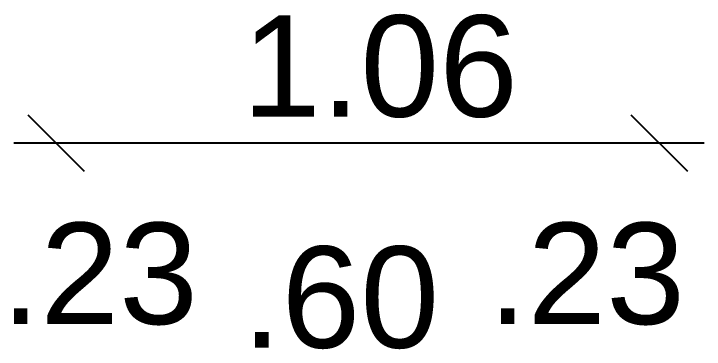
# Model space of a CAD drawing. Header units: metres. Extents: x 75088 to 75192, y -5136 to -5050.
# Drawn here: x 75128.296 to 75129.521, y -5058.728 to -5058.133 of the extents above; entities that cross this region are included whole.
import ezdxf

# ---------------------------------------------------------------- set-up
doc = ezdxf.new("R2010")
doc.units = ezdxf.units.M
doc.header["$MEASUREMENT"] = 0
doc.styles.get("Standard").update_dxf_attribs({"font": 'arial.ttf', "height": 0.25})

# ---------------------------------------------------------------- blocks, each defined once
blk = doc.blocks.new('RH')
at = {"lineweight": -2}
for p, q in [((33510.176, -6304.7646), (33510.276, -6304.8646)), ((33511.246, -6304.7646), (33511.346, -6304.8646))]:
    blk.add_line(p, q, dxfattribs=at)
blk.add_line((33511.3758, -6304.8146), (33510.1511, -6304.8146))
for s, p in [('1.06', (33510.5562, -6304.7677)), ('.23', (33510.1284, -6305.1359)), ('.23', (33510.9924, -6305.1359)), ('.60', (33510.5562, -6305.1779))]:
    blk.add_text(s, height=0.18).set_placement(p)

msp = doc.modelspace()

# ---------------------------------------------------------------- block references
msp.add_blockref('RH', (41618.1451, 1246.4523))

doc.saveas('drawing.dxf')
